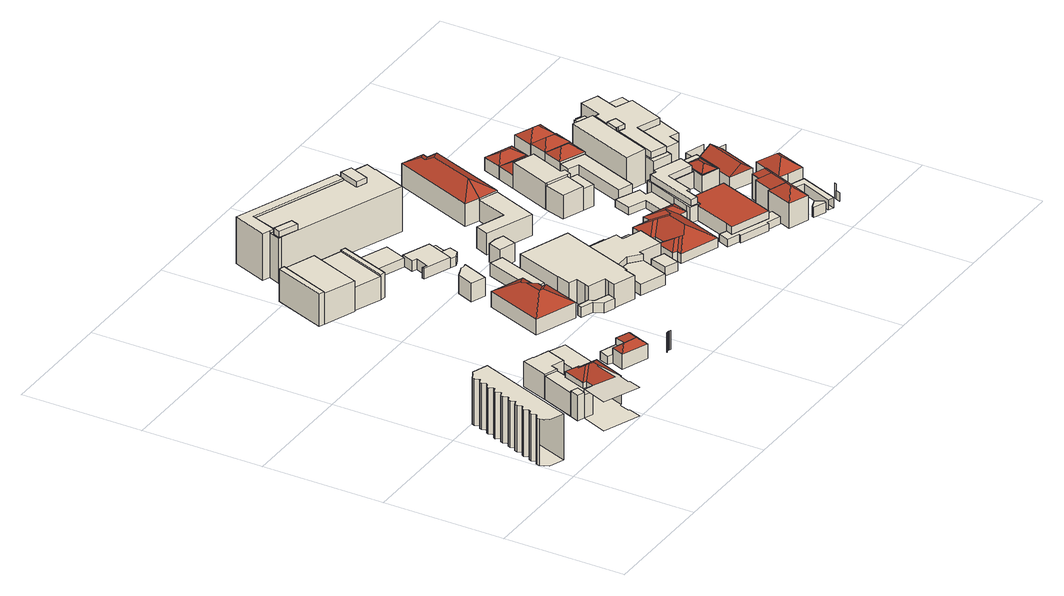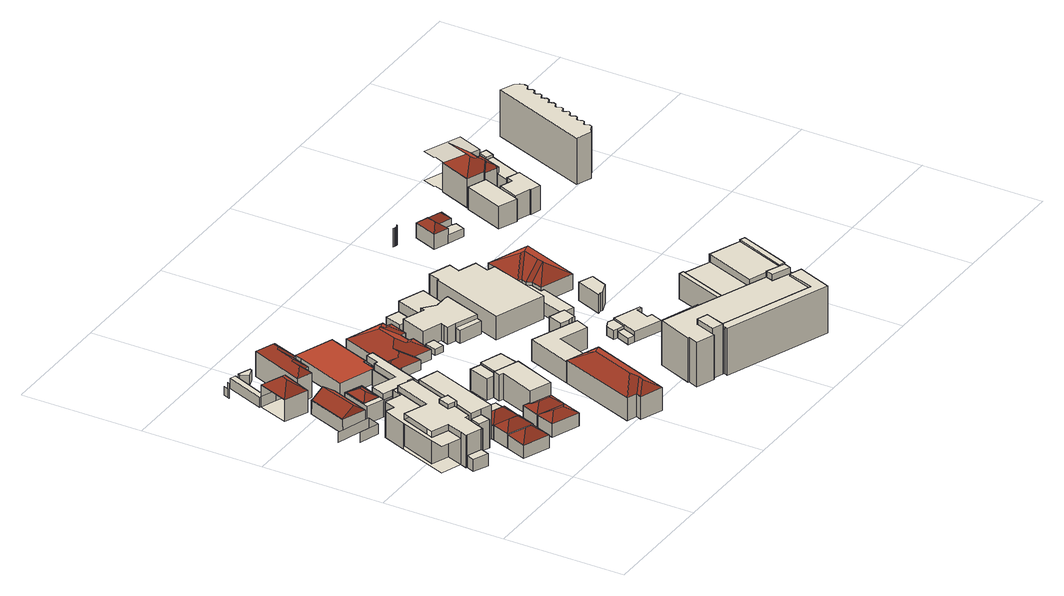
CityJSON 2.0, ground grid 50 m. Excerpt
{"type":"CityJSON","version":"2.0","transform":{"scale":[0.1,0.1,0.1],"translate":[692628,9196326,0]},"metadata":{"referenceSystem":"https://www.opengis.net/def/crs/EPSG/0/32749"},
"CityObjects":{
"building1":{"type":"Building","geometry":[{"type":"MultiSurface","lod":"2","boundaries":[[[0,1,2,3]],[[3,2,4,5]],[[5,4,6,7]],[[8,9,10,11]],[[7,6,9,8]],[[11,10,12,13]],[[13,12,14,15]],[[15,14,16,17]],[[17,16,18,19]],[[19,18,20,21]],[[21,20,22,23]],[[24,25,26,27]],[[23,22,25,24]],[[27,26,28,29]],[[29,28,30,31]],[[32,33,34,35]],[[31,30,33,32]],[[35,34,36,37]],[[38,39,40,41,42,43,44,45,46,47,48,49,50,51,52,53,54,55,56,57,58,59,60,61,36,34,33,30,28,26,25,22,20,18,16,14,12,10,9,6,4,2,1,62,63,64,65]],[[66,67,68,69,0,3,5,7,8,11,13,15,17,19,21,23,24,27,29,31,32,35,37,70,71,72,73,74,75,76,77,78,79,80,81,82,83,84,85,86,87,88,89,90,91,92,93]],[[37,36,61,70]],[[71,60,59,72]],[[70,61,60,71]],[[72,59,58,73]],[[73,58,57,74]],[[75,56,55,76]],[[74,57,56,75]],[[76,55,54,77]],[[92,39,38,93]],[[77,54,53,78]],[[79,52,51,80]],[[78,53,52,79]],[[80,51,50,81]],[[81,50,49,82]],[[83,48,47,84]],[[82,49,48,83]],[[84,47,46,85]],[[85,46,45,86]],[[87,44,43,88]],[[86,45,44,87]],[[88,43,42,89]],[[89,42,41,90]],[[90,41,40,91]],[[91,40,39,92]],[[94,95,96,97,98]],[[98,97,99,100,101]],[[96,102,99,97]],[[98,101,103,94]],[[95,104,102,96]],[[103,104,95,94]],[[104,100,99,102]],[[101,100,104,103]],[[105,95,96,106,107]],[[94,95,105,108]],[[109,105,107,110]],[[108,105,109,111]],[[112,109,110,113]],[[111,109,112,114]],[[115,116,117,118,114,111,108,94,103,101]],[[101,100,119,115]],[[100,104,95,105,109,112,120,121,122,119]],[[123,124,113,110]],[[125,126,127,128,123,110,107]],[[120,112,113,129]],[[114,112,120,118]],[[108,111,114,118,117,130,131,132,133,134,135,136,137,138,94]],[[107,110,113,129,139,140,141,142,143,144,145,146,147,148,106]],[[124,149,150,151,129,113]],[[139,129,151]],[[121,120,129,139]],[[118,120,121,117]],[[119,122,152,153]],[[116,122,119,115]],[[151,150,140,139]],[[116,122,121,117]],[[115,119,153,154,155]],[[117,121,139,140,130]],[[150,149,141,140]],[[149,124,123,128,142,141]],[[156,157,152,122,116]],[[130,140,141,131]],[[128,127,143,142]],[[132,142,143,133]],[[155,158,159,160,161,156,116,115]],[[153,152,157,162,163,164,165,154]],[[166,167,168,169]],[[161,170,162,157,156]],[[169,168,170,161]],[[131,141,142,132]],[[155,154,165,158]],[[158,165,164,159]],[[160,163,162,170,161]],[[171,172,166,169,161]],[[159,164,163,160]],[[170,168,167,173,174]],[[161,170,174,171]],[[172,173,167,166]],[[171,174,173,172]],[[175,176,177,178,179]],[[179,178,180,181]],[[177,176,182]],[[181,180,183,184]],[[185,186,176,175]],[[187,188,189,190,191]],[[182,192,193,177]],[[194,183,180,178,195]],[[195,178,177,193]],[[179,178,195,196]],[[196,179,181,184,197]],[[198,192,182,176,186]],[[184,183,194,197]],[[199,185,175,179,196,197]],[[200,186,176,177,193,201]],[[192,198,202,201,193]],[[194,195,193,201]],[[196,195,194,197]],[[203,204,188,187]],[[205,206,190,189]],[[207,208,188,187]],[[199,200,186,185]],[[202,198,186,200]],[[191,190,206,209]],[[200,201,202]],[[197,194,201,200,199]],[[187,191,209,207]],[[205,189,188,208]],[[210,211,212,213]],[[213,212,214,215]],[[215,214,216,217]],[[217,216,218,219]],[[219,218,220,221]],[[222,223,224,204,203]],[[221,220,225,226]],[[227,222,203,187,207]],[[209,206,205,208,207]],[[208,188,204,224,228]],[[229,230,223,222]],[[231,232,233,234]],[[223,235,228,224]],[[227,235,223,222]],[[234,233,236,237]],[[238,239,240,241,236,233]],[[207,208,228,235,227]],[[242,243,238,233,232]],[[244,245,246,230,229]],[[247,229,222,227]],[[248,249,250,251]],[[252,253,249,248]],[[235,223,230,254]],[[255,256,257,258]],[[259,260,261,262,263]],[[251,250,260,259]],[[264,258,257,265]],[[246,266,254,230]],[[267,268,269,270]],[[232,271,242]],[[247,272,244,229]],[[273,274,258,264]],[[260,275,276,261]],[[277,275,260,259]],[[278,279,268,267]],[[272,280,245,244]],[[281,255,258,274]],[[239,238,243,282,283]],[[284,285,286,287,288,231,234,237]],[[289,290,283,282,271,232,233,236]],[[288,271,232,231]],[[289,236,241]],[[229,230,254,247]],[[256,291,292,257]],[[293,294,295,296]],[[243,242,271,282]],[[291,256,255,281]],[[270,269,297,298]],[[273,264,265,299]],[[246,245,280,266]],[[263,262,300,301]],[[296,295,302,303]],[[304,305,279,278]],[[265,257,292,299]],[[227,235,254,247]],[[240,239,283,290]],[[275,306,307,276]],[[308,306,275,277]],[[309,310,311,312,304,278,267,270,298]],[[297,269,268,279,305,313,314,315,316]],[[298,297,316,309]],[[298,297,317,318,319]],[[299,292,274,273]],[[312,313,305,304]],[[291,281,274,292]],[[241,240,290,289]],[[237,236,289,284]],[[320,321,322,323]],[[324,325,317,297,298]],[[286,283,282,287]],[[326,327,328,293,296,303]],[[319,318,321,320]],[[287,282,271,288]],[[323,322,329,330]],[[285,290,283,286]],[[309,316,315,310]],[[302,295,294,331,332,333]],[[311,314,313,312]],[[334,335,336,337]],[[303,302,333,326]],[[338,339,340,341]],[[328,331,294,293]],[[247,254,266,280,272]],[[284,289,290,285]],[[342,343,335,334]],[[315,314,344,345]],[[311,314,315,310]],[[337,336,346,347]],[[348,349,339,338]],[[347,346,350,351]],[[310,315,345,325,324]],[[352,353,344,314,311]],[[326,333,332,327]],[[327,332,331,328]],[[354,355,356,357]],[[335,343,358,359,350,346,336]],[[337,347,351,360,361,342,334]],[[324,298,319,320,323,330,362,363,364,365,352,311,310]],[[345,344,353,366,367,368,369,329,322,321,318,317,325]],[[357,356,370,371]],[[372,340,339,349]],[[351,350,359,360]],[[261,276,307,373,374,375,300,262]],[[376,377,253,252]],[[263,301,378,379,380,308,277,259]],[[361,358,343,342]],[[330,329,369,362]],[[371,370,381,382]],[[348,338,341,383]],[[382,381,384,385]],[[386,387,388,355,354]],[[365,366,353,352]],[[385,384,389,390]],[[391,392,389,384,381,370,356,355,388]],[[364,367,366,365]],[[341,340,372,383]],[[386,354,357,371,382,385,390,393,394]],[[383,372,349,348]],[[306,395,373,307]],[[380,395,306,308]],[[360,359,358,361]],[[396,397,398,399]],[[400,401,387,386]],[[387,402,391,388]],[[399,398,403,404]],[[394,405,402,387,386]],[[406,407,401,400]],[[394,408,409,406,400,386]],[[387,401,407,410,411,402]],[[390,389,392,412,393]],[[404,403,413,414,415]],[[405,412,392,391,402]],[[416,405,402,411]],[[394,405,416,408]],[[393,412,405,394]],[[363,368,367,364]],[[417,418,419,420]],[[416,421,412,405]],[[409,410,407,406]],[[422,423,418,417]],[[424,425,396,399,404]],[[394,393,426,408]],[[408,416,411,410,409]],[[403,427,428,413]],[[424,427,403,404]],[[403,398,397,429,427]],[[301,300,375,378]],[[426,421,416,408]],[[420,419,430,431]],[[423,432,433,430,419,418]],[[393,412,421,426]],[[434,435,436,437,438,439,440,441,376,252,248,251,259,277,308,380,379],[265,264,273,299]],[[442,395,306,275,260,250,249,253,377,443,444,445,446,447,448,449,450],[292,274,258,257]],[[417,420,431,451,452,422]],[[425,429,397,396]],[[431,430,433,451]],[[415,414,453,454,455]],[[362,369,368,363]],[[452,432,423,422]],[[427,429,456,428]],[[425,429,427,424]],[[451,433,432,452]],[[457,458,459,460]],[[461,462,456,429,425]],[[463,464,465,466]],[[455,454,467,468]],[[460,459,469,470]],[[413,428,456,462,471,472,473,474,475,476,453,414]],[[415,455,477,478,479,480,481,482,461,425,424,404]],[[483,469,459,458]],[[484,485,467,454]],[[457,460,470,486]],[[482,471,462,461]],[[436,448,449,435]],[[449,448,487,488]],[[484,454,453,476]],[[455,454,484,477]],[[489,490,464,463]],[[486,483,458,457]],[[455,468,491,477]],[[470,469,483,486]],[[468,467,485,491]],[[450,449,488,492]],[[435,449,450,434]],[[395,442,374,373]],[[379,442,395,380]],[[437,436,435,434]],[[379,442,450,434]],[[378,375,374,442,379]],[[466,465,493,494]],[[491,485,484,477]],[[492,488,487,495]],[[496,497,498,499]],[[448,447,495,487]],[[437,447,448,436]],[[479,474,473,480]],[[500,501,497,496]],[[477,484,476,475,478]],[[478,475,474,479]],[[434,450,492,495,447,437]],[[441,443,377,376]],[[499,498,502,503]],[[504,505,498,497]],[[506,504,497,501]],[[481,472,471,482]],[[502,498,505]],[[437,447,446,438]],[[507,508,493,465,464,490]],[[480,473,472,481]],[[509,510,501,500]],[[503,502,511,512]],[[513,514,515,516]],[[489,463,466,494,517,518]],[[505,504,506,519,511,502]],[[516,515,520,521]],[[514,522,520,515]],[[516,521,523,513]],[[438,446,445,439]],[[440,444,443,441]],[[512,511,524,525]],[[525,524,526,527]],[[494,493,508,517]],[[439,445,444,440]],[[528,519,506,501,510]],[[523,522,514,513]],[[517,508,529,530,531]],[[521,520,522,523]],[[519,528,532,533,524,511]],[[529,534,535]],[[518,507,490,489]],[[527,526,536,537]],[[533,538,526,524]],[[539,530,529]],[[536,526,538]],[[508,507,534,529]],[[518,507,508,517]],[[540,541,510,501,497,498,502,511,524,526,536,542,543,544]],[[545,546,509,500,496,499,503,512,525,527,537,547,548,549,550]],[[529,534,539]],[[551,552,553,554]],[[538,533,532,555,542,536]],[[554,553,556,557]],[[537,536,542,547]],[[546,541,510,509]],[[558,559,552,551]],[[557,556,560,561]],[[560,562,563,564]],[[565,562,560,561]],[[531,530,566,567]],[[568,569,555,532,528,510,541]],[[547,542,543,548]],[[539,570,571,572,566,530]],[[555,569,543,542]],[[573,574,559,558]],[[575,576,577,578]],[[579,580,581,576,575]],[[562,582,583,563]],[[584,582,562,565]],[[534,585,570,539]],[[517,531,567,586,587,588,518]],[[529,530,566,589,590,585,534]],[[591,592,593,577,578]],[[588,585,534,507,518]],[[561,560,564,594,595]],[[569,568,596,544,543]],[[548,543,597,549]],[[598,599,600,573,558,551,554,557,561,565,584,601]],[[602,582,562,560,556,553,552,559,574,603,604,605]],[[606,577,576,581]],[[591,607,578]],[[545,540,541,546]],[[596,568,541,540]],[[579,575,578,607]],[[543,544,597]],[[608,609,610,540,545]],[[595,594,611,609,608]],[[600,603,574,573]],[[612,613,580,579]],[[540,544,596]],[[614,615,616,617]],[[618,615,614,619]],[[607,620,580,579]],[[607,620,606,621,592,591]],[[595,622,623,624,601,584,565,561]],[[578,577,606,620,607]],[[625,626,627,628]],[[610,629,544,540]],[[630,631,632,633]],[[622,634,594,595]],[[633,632,635,636]],[[637,611,594,634]],[[606,581,580,620]],[[564,563,583,638,639,640,634,594]],[[589,566,572]],[[549,597,544,550]],[[545,540,544,550]],[[599,604,603,600]],[[578,577,593,641,642,643]],[[628,627,631,630]],[[615,644,645,616]],[[646,644,615,618]],[[623,640,634,622]],[[647,648,612,579,607]],[[620,580,613,649,650]],[[582,602,638,583]],[[601,602,582,584]],[[651,637,634,640]],[[571,570,585,590]],[[572,571,590,589]],[[620,650,652,621,606]],[[647,650,620,607]],[[648,649,613,612]],[[567,566,589,586]],[[607,591,578,643,653,654,655,647]],[[656,641,593,592,621,652,657,658]],[[659,660,661,625,628,630,633,636]],[[662,663,651,640,623]],[[655,657,652,650,647]],[[644,664,665,645]],[[666,664,644,646]],[[635,632,631,627,626,667,668,669]],[[670,671,672,673]],[[674,675,663,662]],[[654,658,657,655]],[[598,605,604,599]],[[647,650,649,648]],[[586,589,590,587]],[[601,602,605,598]],[[661,667,626,625]],[[673,672,676,677]],[[678,679,676,672]],[[680,614,617,681]],[[619,614,680,682]],[[550,544,629,683,684]],[[672,671,678]],[[587,590,585,588]],[[636,635,669,659]],[[685,686,687,688]],[[624,639,638,602,601]],[[664,689,690,665]],[[691,689,664,666]],[[692,693,675,674]],[[694,695,696,697,698,683,629,610,609,611,637,651,663,675,693],[680,699,700,701,702,689,664,644,615,614]],[[653,703,656,658,654]],[[659,669,668,660]],[[641,656,703,642]],[[692,674,662,623,622,595,608,545,550,684,704,705,706,707,708],[619,618,646,666,691,709,710,711,712,682]],[[660,668,667,661]],[[643,642,713,714]],[[677,676,715,716]],[[679,717,715,676]],[[713,642,718]],[[643,642,703,653]],[[712,711,710,709,691,666,646,618,619,682]],[[681,617,616,645,665,690,719,720,721,722]],[[684,683,698,704]],[[723,724,725,726]],[[623,640,639,624]],[[717,727,728,715]],[[729,730,718,642,703]],[[716,731,732,733,734,670,673,677]],[[715,728,735,736,737,671,672,676]],[[738,739,724,723]],[[716,715,728,731]],[[704,698,697,705]],[[699,680,681,722]],[[682,680,699,712]],[[688,687,740,741]],[[742,743,703,653]],[[744,745,738,723,726]],[[718,730,746,713]],[[714,713,747,748]],[[726,725,749,744]],[[750,729,703,743]],[[751,752,743,742]],[[725,724,739,753,749]],[[751,742,653,643,714,754]],[[752,743,703,642,713,746]],[[705,697,696,706]],[[700,699,722,721]],[[712,699,700,711]],[[743,752,750]],[[747,713,755]],[[734,737,671,670]],[[756,757,727,717,679,678,671,737]],[[731,728,735,732]],[[727,757,735,728]],[[744,749,753,745]],[[758,685,688,741,759,760]],[[689,702,719,690]],[[709,702,689,691]],[[708,694,693,692]],[[761,762,763,764]],[[714,713,746,754]],[[748,765,754,714]],[[747,766,746,713]],[[741,740,767,759]],[[759,767,768,760]],[[758,769,686,685]],[[730,729,750,752,746]],[[768,767,740,687,686,769]],[[757,756,736,735]],[[770,755,713,746]],[[732,735,736,733]],[[754,746,752,751]],[[755,770,766,747]],[[771,772,773,694,708]],[[737,736,756]],[[774,775,772,771]],[[776,777,778,779]],[[780,781,782,783]],[[701,700,721,720]],[[711,700,701,710]],[[784,785,786,787]],[[706,696,695,707]],[[746,766,770]],[[748,747,766,765]],[[788,789,781,780]],[[733,736,737,734]],[[790,791,792,793]],[[794,795,796,797,798]],[[782,781,799]],[[787,786,800,801]],[[802,803,785,786]],[[765,766,746,754]],[[804,805,806,807]],[[786,800,802]],[[702,701,720,719]],[[710,701,702,709]],[[808,809,795,794]],[[810,811,792,791]],[[773,812,695,694]],[[760,768,769,758]],[[813,814,815,816]],[[807,806,809,808]],[[707,817,774,771,708],[801,818,784,787]],[[819,813,816,804,807,808,794]],[[708,694,695,707]],[[820,797,796]],[[764,763,821,822]],[[823,799,781,789]],[[811,824,825,792]],[[795,809,806,805,815,814,826]],[[773,772,775,827,812],[786,785,828,800]],[[829,830,762,761]],[[828,800,786,785]],[[831,788,780,783]],[[832,789,781,782]],[[833,834,835,836]],[[837,838,839,840]],[[841,842,777,776]],[[798,797,843,844]],[[845,846,843,797]],[[836,835,847,848,849]],[[799,823,832,782]],[[783,782,850,851,852,853]],[[779,778,854,855]],[[819,826,795,794]],[[795,826,820,796]],[[856,857,858,839]],[[828,785,803]],[[797,820,845]],[[782,832,859,850]],[[831,832,782,783]],[[803,802,800,828]],[[793,792,825,860]],[[851,850,861]],[[818,828,785,784]],[[798,844,862,819,794]],[[843,863,820,797]],[[817,827,775,774]],[[858,864,865,839]],[[856,839,838]],[[801,800,828,818]],[[840,839,866,867]],[[789,832,823]],[[707,695,812,827,817]],[[831,832,789,788]],[[868,869,791,790]],[[819,826,814,813]],[[870,861,850,859]],[[871,831,783,853]],[[872,859,850,851]],[[839,865,866]],[[873,874,842,841]],[[875,876,821,763,762,830,877]],[[878,829,761,764,822,879,880]],[[861,870,872,851]],[[855,854,881,882,830,829]],[[840,867,883,837]],[[853,852,884,885]],[[860,825,854,855]],[[854,825,824,886,881]],[[887,810,791,869]],[[839,856,888,865]],[[851,872,889,852]],[[863,843,846]],[[890,891,824,825,860]],[[884,852,892]],[[846,845,820,863]],[[824,891,893,886]],[[877,830,882,894]],[[829,830,877,878]],[[881,886,893,895,896,894,882]],[[829,878,897,898,890,860,855]],[[859,872,870]],[[853,852,889,871]],[[883,888,856,838,837]],[[858,857,899,864]],[[844,843,863,862]],[[822,821,876,900,879]],[[878,877,894,896,901,897]],[[871,889,872,859,832,831]],[[902,892,852,889]],[[903,904,874,873]],[[898,905,891,890]],[[891,905,895,893]],[[853,885,906,871]],[[852,884,907,889]],[[892,902,907,884]],[[905,901,896,895]],[[897,901,905,898]],[[880,908,875,877,878]],[[909,910,911,912]],[[867,866,865,888,883]],[[879,900,913,914]],[[908,900,876,875]],[[879,900,908,880]],[[915,916,904,903]],[[897,901,917,918]],[[914,919,880,879]],[[889,907,902]],[[865,864,899,888]],[[920,921,922,915,903,873,841,776,779,855,860,793,790,868,923,924,925,926]],[[900,908,927,913]],[[928,929,930,931,869,791,792,825,854,778,777,842,874,904,916,932,933,934]],[[923,931,869,868]],[[885,884,907,906]],[[906,907,889,871]],[[935,936,910,909]],[[919,927,908,880]],[[914,913,927,919]],[[937,887,869,931]],[[918,917,938,939]],[[940,926,925,924,923,868,790,793,860,890,898,897,918,939,941,942,943]],[[944,945,946,938,917,901,905,891,824,811,810,887,937,947,948,949,950]],[[912,911,951,952]],[[922,953,932,916,915]],[[939,938,946,941]],[[924,930,931,923]],[[941,946,945,954,942]],[[926,928,929,925]],[[942,954,955,956]],[[948,947,930,929]],[[949,948,929,928]],[[945,944,957,954]],[[956,958,943,942]],[[925,929,930,924]],[[942,954,957,943]],[[954,957,959,955]],[[940,950,949,928,926]],[[956,955,959,958]],[[943,957,944,950,940]],[[958,959,957,943]]],"semantics":{"surfaces":[{"type":"WallSurface"},{"type":"RoofSurface"}],"values":[0,0,0,0,0,0,0,0,0,0,0,0,0,0,0,0,0,0,0,0,0,0,0,0,0,0,0,0,0,0,0,0,0,0,0,0,0,0,0,0,0,0,0,0,0,0,0,0,0,0,0,0,0,0,0,0,0,0,0,0,0,1,1,0,0,0,null,1,1,0,0,0,0,1,0,0,0,1,1,0,0,1,0,0,0,0,0,0,0,0,0,0,0,0,0,0,0,0,0,0,1,0,0,0,1,0,0,0,0,1,0,0,null,1,0,0,0,0,0,0,1,0,1,0,0,0,0,0,0,0,0,0,0,0,0,0,0,0,0,0,0,1,0,1,0,0,0,0,0,0,0,0,0,0,0,1,0,0,0,0,0,0,0,1,0,null,0,1,0,0,0,1,0,0,0,0,0,0,0,0,0,1,0,0,0,0,0,0,0,0,0,1,0,0,0,0,0,0,0,0,0,0,0,0,0,0,0,0,0,0,0,0,0,0,0,0,0,0,0,0,0,0,0,0,0,0,0,0,0,0,0,0,0,0,0,0,0,0,0,0,0,0,0,0,0,0,0,0,0,0,0,0,0,0,0,0,0,0,0,0,0,0,0,0,0,0,0,0,0,0,0,0,0,0,0,0,0,0,0,0,0,0,0,0,0,0,0,0,0,0,0,0,0,0,0,0,0,0,0,0,0,0,0,0,0,0,0,0,0,0,0,0,0,0,0,0,0,0,0,0,0,0,0,0,0,0,0,0,1,1,0,1,0,0,0,0,0,0,0,1,0,0,0,0,0,0,0,0,0,1,0,0,0,1,null,0,0,1,1,1,0,0,null,0,1,0,1,0,0,0,0,0,0,0,0,1,0,1,1,0,0,0,0,0,1,0,null,0,0,0,1,0,0,0,0,0,0,1,0,null,0,0,0,0,1,0,0,0,0,0,0,0,0,0,0,0,0,0,1,1,0,0,0,0,0,0,0,0,0,0,0,0,0,1,1,0,0,0,0,0,0,0,0,0,0,0,0,0,0,0,0,0,0,0,0,0,1,0,0,0,1,0,0,0,0,0,0,0,0,0,0,0,0,0,0,0,1,1,0,0,0,0,0,0,1,1,0,null,0,0,0,0,0,0,0,0,1,0,0,1,0,0,0,null,0,0,0,1,1,0,1,0,1,0,0,0,0,0,0,0,0,null,0,0,0,1,0,1,1,0,0,1,0,1,0,0,0,0,0,0,0,1,0,0,0,0,0,1,0,1,0,0,1,0,0,0,0,0,0,0,0,0,0,0,0,0,1,0,0,0,0,null,0,null,0,0,0,0,1,0,1,0,0,0,0,1,1,1,0,0,1,0,1,0,0,null,0,1,0,0,0,1,0,0,0,0,1,0,null,0,0,0,0,1,0,0,0,0,0,0,0,0,1,0,1,1,0,0,0,0,0,1,0,0,1,0,0,0,0,1,0,0,0,0,null,1,0,0,0,0,0,0,0,0,0,0,0,1,1,0,0,0,0,0,0,0,0,0,0,0,0,0,0,0,0,0,0,0,0,0,0,0,0,0,0,0,0,0,0,0]}}]}
},
"vertices":[
[7,145,0],[7,145,194],[7,155,194],[7,155,0],[10,160,194],[10,160,0],[27,167,194],[27,167,0],[28,173,0],[28,173,194],[20,187,194],[20,187,0],[25,197,194],[25,197,0],[40,202,194],[40,202,0],[42,209,194],[42,209,0],[34,226,194],[34,226,0],[38,235,194],[38,235,0],[55,241,194],[55,241,0],[56,246,0],[56,246,194],[48,261,194],[48,261,0],[52,273,194],[52,273,0],[70,280,194],[70,280,0],[70,284,0],[70,284,194],[63,298,194],[63,298,0],[67,309,194],[67,309,0],[83,88,194],[236,493,194],[172,516,194],[157,507,194],[137,499,194],[131,488,194],[139,471,194],[139,467,194],[121,459,194],[118,449,194],[125,433,194],[123,429,194],[108,421,194],[104,413,194],[111,397,194],[110,390,194],[94,384,194],[87,375,194],[98,359,194],[97,354,194],[81,348,194],[77,337,194],[84,320,194],[83,316,194],[12,136,194],[12,128,194],[18,125,194],[23,111,194],[23,111,0],[18,125,0],[12,128,0],[12,136,0],[83,316,0],[84,320,0],[77,337,0],[81,348,0],[97,354,0],[98,359,0],[87,375,0],[94,384,0],[110,390,0],[111,397,0],[104,413,0],[108,421,0],[123,429,0],[125,433,0],[118,449,0],[121,459,0],[139,467,0],[139,471,0],[131,488,0],[137,499,0],[157,507,0],[172,516,0],[236,493,0],[83,88,0],[373,170,0],[373,170,97],[373,170,107],[344,181,107],[344,181,0],[359,218,107],[359,218,97],[359,218,0],[389,207,107],[389,207,0],[389,207,97],[410,157,97],[373,170,121],[410,157,121],[410,157,0],[422,190,97],[422,190,121],[422,190,0],[409,196,97],[409,196,121],[409,196,0],[414,359,0],[469,339,0],[451,288,0],[444,290,0],[414,359,97],[444,290,97],[451,288,97],[469,339,97],[483,216,155],[470,221,154],[445,84,160],[479,178,161],[484,181,163],[491,199,163],[444,290,121],[503,269,0],[501,262,0],[572,235,0],[520,102,0],[514,104,0],[497,58,0],[502,56,0],[484,5,0],[331,66,0],[451,288,121],[503,269,121],[501,262,121],[572,235,121],[520,102,121],[514,104,121],[497,58,121],[502,56,121],[484,5,121],[331,66,121],[460,243,143],[463,250,143],[449,281,127],[469,339,104],[414,359,104],[455,470,104],[455,470,0],[479,367,0],[479,367,104],[496,455,0],[499,451,0],[562,429,0],[532,348,0],[532,348,104],[562,429,104],[499,451,104],[496,455,104],[580,243,0],[580,243,95],[504,272,95],[504,272,0],[532,348,95],[566,437,0],[643,406,0],[643,406,95],[566,437,95],[733,222,0],[733,222,62],[755,274,62],[755,274,35],[755,274,0],[737,283,35],[737,283,0],[771,238,86],[752,324,35],[752,324,0],[844,180,0],[844,180,62],[469,1305,0],[469,1305,129],[469,1305,136],[448,1313,136],[448,1313,0],[826,218,86],[808,255,62],[821,299,35],[808,255,35],[808,255,0],[821,299,0],[827,218,87],[882,276,0],[882,276,62],[821,299,62],[841,258,88],[601,1255,0],[601,1255,129],[549,1517,136],[528,1524,136],[549,1517,0],[549,1517,129],[528,1524,0],[915,141,0],[915,141,79],[918,143,79],[918,143,0],[921,145,79],[921,145,0],[925,145,79],[925,145,0],[932,145,79],[932,145,0],[936,144,79],[936,144,0],[602,1258,0],[602,1258,98],[602,1258,129],[942,141,79],[942,141,0],[680,1468,0],[680,1468,129],[718,1214,0],[718,1214,98],[960,546,0],[960,546,65],[785,609,65],[785,609,0],[680,1468,98],[873,845,65],[873,845,0],[893,659,115],[917,725,114],[917,747,110],[918,750,110],[911,652,114],[893,658,115],[739,1209,0],[739,1209,105],[718,1214,105],[797,1425,0],[646,1584,0],[646,1584,187],[635,1589,187],[635,1589,0],[647,1587,0],[647,1587,187],[797,1425,98],[644,1591,212],[655,1621,212],[655,1621,187],[644,1591,187],[653,1636,0],[653,1636,187],[653,1636,196],[622,1648,196],[622,1648,0],[644,1591,0],[655,1621,0],[797,1425,105],[973,530,0],[973,530,42],[980,549,42],[980,549,0],[1016,700,65],[815,1417,0],[720,1560,0],[720,1560,187],[671,1629,187],[671,1629,196],[671,1629,0],[1024,512,0],[1024,512,42],[815,1417,105],[720,1560,212],[998,707,65],[1006,727,65],[1013,796,0],[997,749,0],[1006,727,0],[998,707,0],[1016,700,0],[1013,796,65],[997,749,65],[731,1591,212],[731,1591,187],[929,903,0],[929,903,77],[870,926,77],[870,926,0],[1030,535,42],[1030,535,0],[731,1591,0],[677,1790,196],[677,1790,0],[897,994,77],[897,994,0],[1041,474,0],[1041,474,42],[711,1739,187],[711,1739,196],[711,1739,0],[1038,512,0],[1099,490,0],[1089,461,0],[1087,457,0],[1087,457,42],[1089,461,42],[1099,490,42],[1038,512,42],[1030,535,98],[1036,551,98],[1036,551,0],[1051,594,0],[1051,594,98],[1017,605,98],[1017,605,0],[1106,508,0],[1106,508,98],[945,1012,0],[956,1008,0],[972,1010,0],[1037,664,98],[1037,664,0],[972,1010,77],[956,1008,77],[945,1012,77],[1007,731,0],[1007,731,54],[1001,749,54],[1001,749,0],[794,1319,0],[794,1319,37],[830,1413,37],[830,1413,0],[1037,720,0],[1037,720,54],[1089,461,98],[1099,490,98],[1017,798,54],[1017,798,0],[960,1256,0],[960,1256,37],[1004,802,54],[1004,802,0],[1180,429,0],[1180,429,98],[921,1151,0],[921,1151,44],[924,1161,44],[924,1161,0],[1114,939,54],[1059,958,54],[1059,958,0],[1114,939,0],[1105,859,0],[1316,784,0],[1202,474,0],[1196,477,0],[1196,477,98],[1202,474,98],[1316,784,98],[1105,859,98],[945,1154,44],[945,1154,0],[995,1349,37],[1101,1591,196],[1108,1611,196],[1113,1625,196],[1170,1386,0],[1170,1386,187],[1113,1625,0],[1108,1611,0],[1101,1591,0],[965,1208,44],[965,1208,0],[995,1349,0],[945,1215,44],[945,1215,0],[1036,1109,0],[1036,1109,38],[1036,1109,44],[964,1265,44],[964,1265,0],[1057,1164,44],[1079,1221,44],[1079,1221,0],[1057,1164,0],[1101,1591,187],[1320,383,0],[1320,383,45],[1213,423,45],[1213,423,0],[1062,1099,0],[1062,1099,38],[1057,1164,38],[1257,539,45],[1257,539,0],[1057,1164,27],[1090,1112,0],[1090,1112,38],[1085,1154,0],[1101,1148,0],[1101,1148,38],[1085,1154,38],[1079,1221,27],[1257,539,72],[1245,543,72],[1245,543,0],[1085,1154,27],[1122,955,0],[1122,955,77],[1142,1010,77],[1142,1010,0],[1107,1211,27],[1191,931,0],[1191,931,77],[1314,539,0],[1363,498,0],[1107,1211,0],[1314,539,45],[1314,539,72],[1363,498,45],[1155,1007,77],[1155,1007,0],[1212,992,77],[1175,1005,77],[1114,1608,0],[1084,1526,0],[1128,1510,0],[1159,1591,0],[1163,1599,0],[1240,1571,0],[1223,1531,0],[1226,1529,0],[1108,1611,187],[1226,1529,187],[1223,1531,187],[1240,1571,187],[1163,1599,187],[1159,1591,187],[1128,1510,187],[1084,1526,187],[1114,1608,187],[1175,1005,0],[1212,992,0],[1299,696,72],[1299,696,55],[1299,696,0],[1363,498,72],[1427,393,0],[1427,393,37],[1373,413,37],[1373,413,0],[1368,516,0],[1368,516,72],[1180,1042,0],[1180,1042,89],[1203,1097,89],[1203,1097,0],[1307,718,55],[1307,718,0],[1398,485,37],[1398,485,0],[1460,482,72],[1499,588,72],[1417,615,72],[1422,628,72],[1430,649,72],[1394,661,72],[1394,661,0],[1430,649,0],[1422,628,0],[1417,615,0],[1499,588,0],[1460,482,0],[1453,464,37],[1394,661,55],[1402,686,55],[1453,464,0],[1128,1510,210],[1084,1526,210],[1377,967,0],[1377,967,89],[1402,686,0],[1114,1608,210],[1321,1053,89],[1321,1053,0],[1159,1591,210],[1484,428,0],[1484,428,41],[1466,435,41],[1466,435,0],[1477,407,0],[1477,407,41],[1495,512,41],[1495,512,0],[1538,453,66],[1520,459,66],[1544,439,72],[1449,1153,89],[1370,1183,89],[1639,349,0],[1639,349,41],[1517,505,41],[1517,505,0],[1504,600,0],[1504,600,27],[1466,613,27],[1466,613,0],[1370,1183,0],[1449,1153,0],[1549,437,72],[1482,661,27],[1482,661,0],[1520,649,27],[1520,649,0],[1532,547,41],[1532,547,0],[1515,555,41],[1515,555,0],[1588,456,90],[1370,1183,95],[1311,1206,95],[1311,1206,0],[1617,536,90],[1599,575,72],[1449,1153,95],[1311,1205,95],[1549,650,41],[1549,650,0],[1581,583,72],[1406,1249,139],[1742,537,41],[1711,547,41],[1621,624,41],[1631,653,41],[1767,603,41],[1742,537,0],[1711,547,0],[1621,624,0],[1631,653,0],[1713,623,0],[1767,603,0],[1710,302,0],[1710,302,32],[1660,321,32],[1660,321,0],[1655,554,73],[1678,365,32],[1678,365,0],[1707,293,0],[1707,293,32],[1709,352,32],[1709,352,0],[1698,325,32],[1698,325,63],[1709,352,63],[1698,325,0],[1440,1545,95],[1440,1545,0],[1688,593,63],[1665,582,73],[1473,1429,139],[1460,1458,125],[1469,1481,125],[1829,248,0],[1829,248,32],[1532,929,0],[1532,929,100],[1559,1016,100],[1559,1016,0],[1621,897,0],[1621,897,90],[1621,897,100],[1859,265,32],[1859,265,63],[1859,265,0],[1567,1472,95],[1534,1510,0],[1525,1487,0],[1567,1472,0],[1534,1510,95],[1525,1487,95],[1564,1014,0],[1564,1014,108],[1559,1016,108],[1767,506,63],[1767,506,0],[1720,582,62],[1713,623,41],[1908,280,0],[1892,236,0],[1833,257,0],[1870,294,0],[1870,294,32],[1833,257,32],[1892,236,32],[1908,280,32],[1653,981,100],[1653,981,0],[1735,518,0],[1735,518,66],[1742,537,66],[1767,506,66],[1666,880,0],[1666,880,90],[1746,521,66],[1773,511,66],[1773,511,92],[1746,521,92],[1773,511,0],[1746,521,0],[1653,981,90],[1653,981,108],[1777,502,0],[1797,556,0],[1947,503,0],[1766,605,0],[1766,605,32],[1716,623,32],[1716,623,0],[1767,603,66],[1748,711,0],[1748,711,32],[1674,739,32],[1674,739,0],[1777,502,63],[1698,808,32],[1698,808,0],[1777,502,66],[1870,294,63],[1947,503,63],[1797,556,63],[1627,1191,108],[1627,1191,55],[1627,1191,0],[1795,568,66],[1795,568,92],[1795,568,0],[1666,976,0],[1698,965,0],[1698,965,90],[1666,976,90],[1797,556,66],[1666,976,108],[1716,1157,0],[1661,1012,0],[1677,1005,0],[1716,1157,108],[1677,1005,108],[1661,1012,108],[1800,765,0],[1785,733,0],[1810,722,0],[1799,561,0],[1799,561,66],[1809,563,66],[1809,563,92],[1809,563,0],[1810,722,32],[1785,733,32],[1800,765,32],[1967,163,0],[1967,163,104],[1883,195,104],[1883,195,0],[1812,557,0],[1812,557,66],[1924,305,104],[1924,305,0],[1941,221,139],[1951,247,140],[1825,736,66],[1825,736,92],[1825,736,0],[1813,724,66],[1813,724,0],[1793,793,0],[1793,793,52],[1732,813,52],[1732,813,0],[1850,676,66],[1850,676,92],[1850,676,0],[1853,668,0],[1853,668,66],[1955,631,66],[1982,703,66],[1851,752,66],[1846,737,66],[1821,746,66],[1850,726,66],[1856,741,66],[1976,697,66],[1953,638,66],[1716,1157,55],[1821,746,0],[1846,737,0],[1851,752,0],[1982,703,0],[1955,631,0],[1953,638,0],[1976,697,0],[1856,741,0],[1850,726,0],[1655,1265,55],[1655,1265,0],[1935,300,104],[1935,300,0],[1959,250,135],[1677,1214,79],[1953,638,92],[1976,697,92],[1856,741,92],[1850,726,92],[1993,156,0],[1993,156,42],[1995,163,42],[1995,163,0],[1989,329,135],[1965,381,104],[1733,1170,66],[1721,1197,79],[1965,381,0],[1980,376,0],[1994,411,0],[2056,389,0],[1980,376,104],[1994,411,104],[2056,389,104],[2044,135,0],[2044,135,42],[1811,1025,52],[1811,1025,0],[1716,1151,0],[1716,1151,55],[2031,177,0],[2049,144,0],[1772,1219,55],[1685,1341,55],[1685,1341,0],[2031,177,42],[1732,1163,65],[1741,1142,0],[1741,1142,55],[2049,144,42],[1772,1219,0],[1708,1288,79],[2013,370,129],[1998,334,130],[1888,1044,0],[1769,1044,0],[1784,1086,0],[1898,799,0],[1898,799,142],[1811,827,142],[1811,827,0],[1801,1297,0],[1801,1297,55],[1769,1044,52],[1784,1086,52],[1888,1044,52],[1748,1273,80],[1936,586,0],[1936,586,74],[1955,631,74],[2010,557,0],[2010,557,74],[1960,728,0],[1960,728,110],[1885,757,110],[1885,757,0],[1784,1089,0],[1784,1089,59],[1813,1166,59],[1813,1166,0],[1977,680,0],[1977,680,74],[1944,589,74],[1944,589,0],[1892,1046,0],[1892,1046,59],[1961,749,0],[1961,749,110],[1898,775,110],[1898,775,0],[2075,312,0],[2075,312,43],[2075,312,92],[2039,327,92],[2039,327,0],[1837,1112,90],[2008,564,74],[2008,564,0],[1988,609,94],[1997,635,94],[2063,137,0],[2063,137,43],[2116,267,43],[2116,267,0],[2066,286,0],[2066,286,43],[1961,749,136],[1898,775,136],[1982,703,74],[2147,284,0],[2147,284,43],[2086,126,43],[2086,126,0],[2054,677,0],[2041,656,0],[2141,287,0],[2141,287,92],[1919,1113,142],[1919,1113,0],[1869,1100,90],[1965,950,136],[1965,950,110],[2141,287,43],[2054,677,74],[2041,656,74],[1956,954,0],[1956,954,142],[1922,1124,0],[1922,1124,59],[2135,130,0],[2135,130,36],[2143,150,36],[2143,150,0],[2094,468,0],[2094,468,59],[1996,507,59],[1996,507,0],[1975,770,0],[1975,770,110],[2090,450,92],[2090,450,0],[2109,357,133],[2119,381,133],[2143,150,63],[2146,158,63],[2146,158,0],[1813,1166,60],[1840,1241,60],[1840,1241,56],[1840,1241,0],[1959,953,110],[1959,953,0],[2094,470,59],[2095,470,59],[2046,488,98],[1922,1124,60],[1965,950,0],[1863,1189,90],[2187,412,0],[2187,412,92],[2108,651,98],[2058,670,59],[2057,670,59],[2057,670,0],[2020,904,0],[2020,904,110],[1898,1175,90],[1948,1198,0],[1948,1198,60],[2045,745,0],[2045,745,110],[2005,1080,142],[1962,1096,142],[1974,1002,142],[1974,1002,0],[1962,1096,0],[2005,1080,0],[1959,953,154],[1956,954,154],[2156,633,0],[1871,1326,56],[1871,1326,0],[1965,950,154],[2020,904,136],[2156,633,59],[1948,1198,56],[1993,939,0],[1993,939,136],[1898,1266,90],[1993,939,154],[1974,1002,154],[2011,987,154],[1983,998,154],[1983,998,0],[2011,987,0],[2157,632,59],[1962,1096,119],[1983,998,136],[1923,1257,90],[2063,793,0],[2063,793,110],[2011,987,136],[1981,1282,0],[1981,1282,56],[2005,1080,119],[2074,695,0],[2074,695,41],[2092,744,41],[2092,744,0],[1977,1139,119],[1977,1139,0],[2101,779,0],[2101,779,110],[2014,1075,136],[2014,1075,0],[2021,1122,0],[2214,1077,0],[2183,993,0],[2139,874,0],[2118,867,0],[2176,1015,0],[2105,1042,0],[2129,1108,0],[2021,1122,119],[2129,1108,110],[2105,1042,110],[2176,1015,110],[2118,867,110],[2139,874,110],[2183,993,110],[2214,1077,110],[2215,650,0],[2215,650,41],[2118,867,136],[2032,1070,136],[2032,1070,0],[2139,1137,0],[2069,1163,0],[2074,1161,0],[2136,1138,0],[2136,1138,136],[2074,1161,136],[2069,1163,136],[2176,1015,136],[2105,1042,136],[2129,1108,136],[2139,1137,136],[2175,718,41],[2175,718,0],[2139,874,104],[2074,1161,51],[2087,1197,51],[2087,1197,0],[2136,1138,51],[2149,1171,0],[2149,1171,51]
]}
